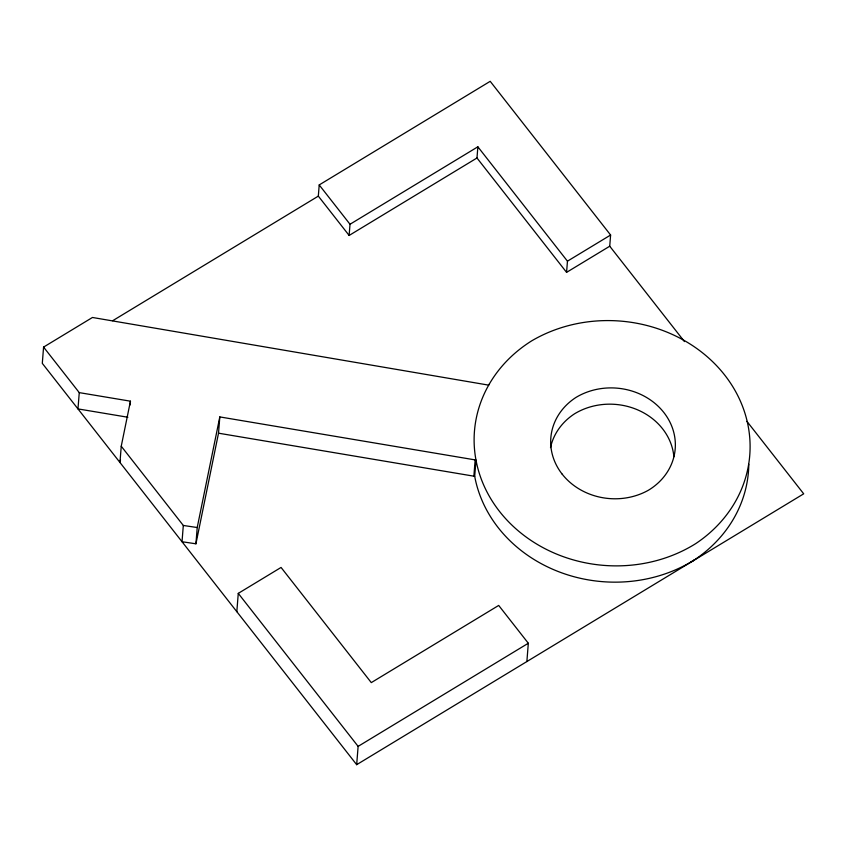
<?xml version="1.0" encoding="UTF-8"?>
<svg xmlns="http://www.w3.org/2000/svg" width="846" height="846" viewBox="0 0 846 846"><rect width="100%" height="100%" fill="white"/><g stroke="black" fill="none" stroke-linecap="round" stroke-linejoin="round"><path stroke-width="1.27" d="M488.702 385.142L92.457 317.472L43.58 347.093L42.3 363.357L356.674 764.678L803.7 493.821L746.923 421.35M43.58 347.093L79.26 392.629L77.969 408.904L127.883 417.247M79.26 392.629L130.443 401.184L121.242 446.223L119.963 462.498L120.492 459.928M130.147 404.938L130.443 401.184M121.242 446.223L183.307 525.461L182.027 541.726L195.934 543.809L218.522 433.194L219.812 416.919L475.991 460.044L474.701 476.319L475.304 479.386A139.632 123.516 4.5 0 0 694.407 559.915A139.685 123.558 4.5 0 0 748.805 464.19M195.934 543.809L197.213 527.534L219.812 416.919M236.827 611.679L238.265 593.374L281.062 567.444L371.288 682.616L498.696 605.429L528.316 643.246L526.878 661.551M349.134 235.452L350.011 224.264L477.863 146.802L476.985 157.991L349.134 235.452L318.329 196.124L319.206 184.936L490.204 81.322L610.611 235.029L609.733 246.218L684.435 341.573M356.674 764.678L358.122 746.373L238.265 593.374M473.866 476.182L475.156 459.907M609.733 246.218L566.577 272.359L567.455 261.171L477.863 146.802M690.918 562.156L694.407 559.915M112.655 320.74L318.329 196.124M567.455 261.171L610.611 235.029M358.122 746.373L528.316 643.246M183.307 525.461L197.213 527.534M218.522 433.194L474.701 476.319M476.985 157.991L566.577 272.359M319.206 184.936L350.011 224.264M673.881 456.755A63.164 55.868 4.5 0 0 637.81 409.94A63.164 55.868 4.5 0 0 574.646 413.736A63.196 55.899 4.5 0 0 550.503 447.619M489.305 384.063L487.381 387.51A139.632 123.516 4.5 0 0 475.833 459.283L476.594 463.111A139.632 123.516 4.5 0 0 695.687 543.64A139.685 123.558 4.5 0 0 723.425 373.467A139.685 123.558 4.5 0 0 531.616 340.896A139.632 123.516 4.5 0 0 489.305 384.063M562.167 474.141A63.196 55.899 4.5 0 0 648.544 490.162A63.164 55.868 4.5 0 0 663.867 412.531A63.164 55.868 4.5 0 0 575.925 397.461A63.196 55.899 4.5 0 0 562.167 474.141"/></g></svg>
